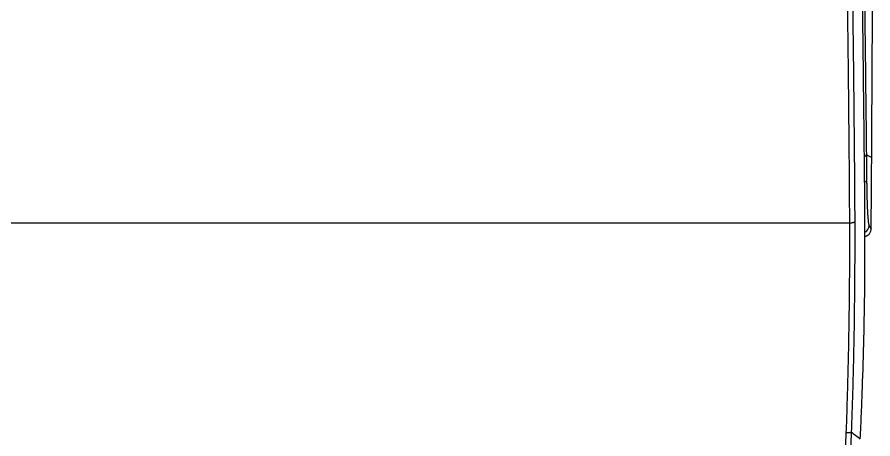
# Model space of a CAD drawing. Header units: millimetres. Extents: x -33000 to 294000, y 0 to 42408.
# Drawn here: x 231709.1 to 231881, y 17505.1 to 17589.8 of the extents above; entities that cross this region are included whole.
import ezdxf

# ---------------------------------------------------------------- set-up
doc = ezdxf.new("R2010")
doc.units = ezdxf.units.MM
doc.header["$LTSCALE"] = 50
doc.layers.add('arch', color=8, linetype='Continuous')

# ---------------------------------------------------------------- blocks, each defined once
blk = doc.blocks.new('A$C154C3404')
at = {"linetype": 'Continuous'}
blk.add_line((-352.48, -198.53), (-352.98, -199.6), dxfattribs=at)
for centre, major_axis, ratio, start_param, end_param in [((-366.65, -197.59), (0.74, -1.3), 0.994967, 4.657187, 5.748937), ((-357.6, -197.08), (0.02, -1.5), 0.325966, 5.522271, 6.229682), ((-352.47, -197.03), (0.02, -1.5), 0.325973, 5.536653, 6.229937)]:
    blk.add_ellipse(centre, major_axis=major_axis, ratio=ratio, start_param=start_param, end_param=end_param, dxfattribs=at)
for points in [[(-366.19, -195.19), (-366.19, -65.06), (-366.19, 65.06), (-366.19, 195.19)], [(-408.12, -195.5), (-408.59, -196.1), (-409.05, -196.71), (-409.52, -197.31)], [(-352.48, -198.53), (-354.19, -198.55), (-355.9, -198.57), (-357.61, -198.58)], [(-367.37, -199.48), (-362.57, -199.55), (-357.78, -199.57), (-352.98, -199.6)]]:
    blk.add_open_spline(points, degree=3, dxfattribs=at)
for points, knots in [([(-408.12, -195.5), (-410.28, -195.41), (-412.44, -195.32), (-416.77, -195.1), (-418.94, -194.98), (-422.2, -194.77), (-423.28, -194.7), (-425.45, -194.54), (-427.08, -194.42), (-428.72, -194.29), (-429.81, -194.2), (-430.35, -194.15), (-431.98, -194.01), (-433.07, -193.91), (-438.52, -193.4), (-442.87, -192.93), (-448.32, -192.25), (-449.95, -192.04), (-451.58, -191.82), (-452.67, -191.68), (-453.22, -191.6), (-455.94, -191.22), (-458.11, -190.91), (-460.29, -190.57)], [0, 0, 0, 0, 0.125, 0.125, 0.25, 0.25, 0.3125, 0.3125, 0.375, 0.40625, 0.40625, 0.4375, 0.4375, 0.5, 0.5, 0.75, 0.75, 0.8125, 0.84375, 0.84375, 0.875, 0.875, 1, 1, 1, 1]), ([(-460.15, -189.58), (-457.99, -189.92), (-455.83, -190.24), (-453.12, -190.61), (-452.58, -190.69), (-451.49, -190.84), (-449.87, -191.05), (-448.24, -191.26), (-442.83, -191.93), (-438.5, -192.41), (-433.08, -192.92), (-432, -193.02), (-430.37, -193.16), (-429.83, -193.2), (-428.75, -193.29), (-427.12, -193.42), (-425.5, -193.54), (-423.34, -193.7), (-422.26, -193.77), (-419.02, -193.98), (-416.87, -194.1), (-412.56, -194.32), (-410.41, -194.41), (-408.26, -194.5)], [0, 0, 0, 0, 0.125, 0.125, 0.15625, 0.15625, 0.1875, 0.25, 0.25, 0.5, 0.5, 0.5625, 0.5625, 0.59375, 0.59375, 0.625, 0.6875, 0.6875, 0.75, 0.75, 0.875, 0.875, 1, 1, 1, 1]), ([(-366.19, -195.19), (-363.83, -195.18), (-361.48, -195.17), (-356.77, -195.14), (-354.42, -195.12), (-347.36, -195.05), (-342.66, -195.01), (-333.25, -194.91), (-323.84, -194.79), (-314.43, -194.66), (-305.01, -194.52), (-300.31, -194.45), (-290.9, -194.3), (-286.19, -194.22), (-272.08, -193.97), (-262.67, -193.78), (-253.26, -193.55)], [0, 0, 0, 0, 0.0625, 0.0625, 0.125, 0.125, 0.25, 0.25, 0.375, 0.5, 0.5, 0.625, 0.625, 0.75, 0.75, 1, 1, 1, 1]), ([(-408.26, -194.5), (-408.26, -194.56), (-408.26, -194.63), (-408.26, -194.75), (-408.26, -194.81), (-408.26, -194.93), (-408.26, -194.98), (-408.25, -195.09), (-408.24, -195.14), (-408.23, -195.23), (-408.22, -195.27), (-408.21, -195.35), (-408.2, -195.38), (-408.18, -195.43), (-408.17, -195.45), (-408.14, -195.48), (-408.13, -195.49), (-408.12, -195.5)], [0, 0, 0, 0, 0.125, 0.125, 0.25, 0.25, 0.375, 0.375, 0.5, 0.5, 0.625, 0.625, 0.75, 0.75, 0.875, 0.875, 1, 1, 1, 1]), ([(-408.26, -194.5), (-406.48, -194.57), (-404.69, -194.63), (-402.03, -194.71), (-401.14, -194.74), (-399.36, -194.79), (-398.48, -194.81), (-395.82, -194.88), (-394.06, -194.92), (-390.54, -195), (-388.78, -195.03), (-383.52, -195.11), (-380.03, -195.15), (-373.08, -195.2), (-369.63, -195.2), (-366.19, -195.19)], [0, 0, 0, 0, 0.125, 0.125, 0.1875, 0.1875, 0.25, 0.25, 0.375, 0.375, 0.5, 0.5, 0.75, 0.75, 1, 1, 1, 1]), ([(-365.87, -196.19), (-369.33, -196.2), (-372.8, -196.19), (-379.78, -196.15), (-383.28, -196.11), (-388.56, -196.03), (-390.32, -195.99), (-393.86, -195.92), (-395.63, -195.88), (-398.3, -195.81), (-399.19, -195.79), (-400.97, -195.74), (-401.86, -195.71), (-404.54, -195.63), (-406.33, -195.57), (-408.12, -195.5)], [0, 0, 0, 0, 0.25, 0.25, 0.5, 0.5, 0.625, 0.625, 0.75, 0.75, 0.8125, 0.8125, 0.875, 0.875, 1, 1, 1, 1]), ([(-365.87, -196.19), (-365.89, -196.18), (-365.92, -196.18), (-365.96, -196.14), (-365.98, -196.12), (-366.01, -196.07), (-366.03, -196.04), (-366.06, -195.96), (-366.08, -195.92), (-366.11, -195.83), (-366.12, -195.78), (-366.14, -195.67), (-366.15, -195.62), (-366.17, -195.5), (-366.18, -195.44), (-366.18, -195.32), (-366.19, -195.25), (-366.19, -195.19)], [0, 0, 0, 0, 0.125, 0.125, 0.25, 0.25, 0.375, 0.375, 0.5, 0.5, 0.625, 0.625, 0.75, 0.75, 0.875, 0.875, 1, 1, 1, 1]), ([(-252.93, -194.55), (-262.34, -194.78), (-271.75, -194.97), (-285.87, -195.22), (-290.57, -195.3), (-299.98, -195.45), (-304.69, -195.52), (-314.1, -195.66), (-318.81, -195.73), (-328.22, -195.85), (-332.93, -195.9), (-342.34, -196.01), (-347.05, -196.05), (-354.11, -196.11), (-356.46, -196.13), (-361.17, -196.17), (-363.52, -196.18), (-365.87, -196.19)], [0, 0, 0, 0, 0.25, 0.25, 0.375, 0.375, 0.5, 0.5, 0.625, 0.625, 0.75, 0.75, 0.875, 0.875, 0.9375, 0.9375, 1, 1, 1, 1]), ([(-215.84, -195.81), (-227.23, -196.23), (-238.61, -196.59), (-252.84, -196.95), (-255.69, -197.02), (-261.38, -197.15), (-267.07, -197.27), (-272.77, -197.39), (-278.46, -197.49), (-281.31, -197.54), (-289.85, -197.69), (-295.54, -197.79), (-306.93, -197.96), (-312.62, -198.05), (-324.01, -198.2), (-329.7, -198.27), (-338.25, -198.37), (-341.09, -198.4), (-346.79, -198.47), (-349.63, -198.5), (-352.48, -198.53)], [0, 0, 0, 0, 0.25, 0.25, 0.3125, 0.3125, 0.375, 0.4375, 0.4375, 0.5, 0.5, 0.625, 0.625, 0.75, 0.75, 0.875, 0.875, 0.9375, 0.9375, 1, 1, 1, 1]), ([(-409.52, -197.31), (-407.81, -197.4), (-406.11, -197.47), (-403.56, -197.58), (-402.71, -197.61), (-401.02, -197.68), (-400.17, -197.71), (-395.95, -197.86), (-392.59, -197.95), (-385.91, -198.11), (-382.59, -198.17), (-375.99, -198.24), (-372.71, -198.26), (-369.45, -198.25)], [0, 0, 0, 0, 0.125, 0.125, 0.1875, 0.1875, 0.25, 0.25, 0.5, 0.5, 0.75, 0.75, 1, 1, 1, 1]), ([(-369.45, -198.25), (-368.24, -198.25), (-367.02, -198.25), (-364.6, -198.24), (-363.38, -198.23), (-359.74, -198.2), (-357.32, -198.18), (-353.68, -198.14), (-352.46, -198.13), (-350.04, -198.1), (-348.83, -198.09), (-345.19, -198.05), (-342.76, -198.02), (-335.48, -197.94), (-330.63, -197.89), (-320.92, -197.76), (-316.07, -197.7), (-306.37, -197.56), (-301.51, -197.48), (-291.81, -197.33), (-286.96, -197.25), (-272.4, -196.99), (-262.69, -196.8), (-252.99, -196.56)], [0, 0, 0, 0, 0.03125, 0.03125, 0.0625, 0.0625, 0.125, 0.125, 0.15625, 0.15625, 0.1875, 0.1875, 0.25, 0.25, 0.375, 0.375, 0.5, 0.5, 0.625, 0.625, 0.75, 0.75, 1, 1, 1, 1]), ([(-368.82, -198.25), (-368.82, -198.26), (-368.82, -198.27), (-368.81, -198.3), (-368.81, -198.32), (-368.8, -198.37), (-368.79, -198.39), (-368.77, -198.46), (-368.74, -198.55), (-368.7, -198.64), (-368.66, -198.71), (-368.65, -198.73), (-368.62, -198.77), (-368.61, -198.79), (-368.54, -198.89), (-368.48, -198.97), (-368.38, -199.07), (-368.35, -199.1), (-368.27, -199.17), (-368.23, -199.19), (-368.11, -199.28), (-368.03, -199.32), (-367.92, -199.37), (-367.89, -199.38), (-367.85, -199.4), (-367.82, -199.4), (-367.76, -199.43), (-367.71, -199.44), (-367.57, -199.47), (-367.47, -199.48), (-367.37, -199.48)], [0, 0, 0, 0, 0.013928, 0.013928, 0.049145, 0.049145, 0.084362, 0.084362, 0.154796, 0.22523, 0.22523, 0.260446, 0.260446, 0.295663, 0.295663, 0.436531, 0.436531, 0.506964, 0.506964, 0.577398, 0.577398, 0.718265, 0.718265, 0.753482, 0.753482, 0.788699, 0.788699, 0.859133, 0.859133, 1, 1, 1, 1]), ([(-366.67, -199.08), (-366.76, -199.13), (-366.85, -199.18), (-367.08, -199.32), (-367.23, -199.4), (-367.37, -199.48)], [0, 0, 0, 0, 0.373068, 0.373068, 1, 1, 1, 1]), ([(-357.61, -198.58), (-357.92, -198.59), (-358.23, -198.59), (-358.82, -198.6), (-359.41, -198.61), (-360.25, -198.62), (-360.79, -198.64), (-361.19, -198.65), (-361.32, -198.65), (-361.51, -198.66), (-361.58, -198.66), (-361.7, -198.66), (-362.02, -198.67), (-362.56, -198.69), (-363.24, -198.72), (-363.86, -198.75), (-364.24, -198.78), (-364.47, -198.79), (-364.52, -198.79), (-364.6, -198.8), (-364.65, -198.8), (-364.78, -198.81), (-364.86, -198.82), (-365.1, -198.84), (-365.4, -198.86), (-365.79, -198.9), (-366.01, -198.93), (-366.2, -198.96), (-366.29, -198.97), (-366.38, -198.99), (-366.4, -199), (-366.43, -199), (-366.48, -199.02), (-366.53, -199.03), (-366.6, -199.05), (-366.64, -199.07), (-366.67, -199.08)], [0, 0, 0, 0, 0.0625, 0.0625, 0.125, 0.1875, 0.25, 0.25, 0.28125, 0.28125, 0.296875, 0.296875, 0.3125, 0.375, 0.4375, 0.5, 0.5625, 0.5625, 0.578125, 0.578125, 0.59375, 0.59375, 0.625, 0.625, 0.6875, 0.75, 0.8125, 0.8125, 0.875, 0.875, 0.890625, 0.890625, 0.90625, 0.9375, 0.9375, 1, 1, 1, 1]), ([(-352.98, -199.6), (-350, -199.62), (-347.03, -199.64), (-341.09, -199.67), (-338.11, -199.69), (-329.2, -199.73), (-323.25, -199.76), (-314.33, -199.79), (-311.36, -199.8), (-305.41, -199.82), (-296.5, -199.84), (-287.58, -199.84), (-275.69, -199.83), (-269.74, -199.82), (-260.83, -199.79), (-257.85, -199.77), (-251.91, -199.73), (-248.94, -199.71), (-240.02, -199.62), (-234.07, -199.54), (-222.19, -199.36), (-216.24, -199.25), (-210.3, -199.12)], [0, 0, 0, 0, 0.0625, 0.0625, 0.125, 0.125, 0.25, 0.25, 0.3125, 0.3125, 0.375, 0.5, 0.5, 0.625, 0.625, 0.6875, 0.6875, 0.75, 0.75, 0.875, 0.875, 1, 1, 1, 1])]:
    blk.add_open_spline(points, degree=3, knots=knots, dxfattribs=at)

msp = doc.modelspace()

# ---------------------------------------------------------------- block references
at = {"layer": 'arch', "ltscale": 25, "rotation": 89.99999999999999}
msp.add_blockref('A$C154C3404', (231681.21, 17914.6), dxfattribs=at)

doc.saveas('drawing.dxf')
